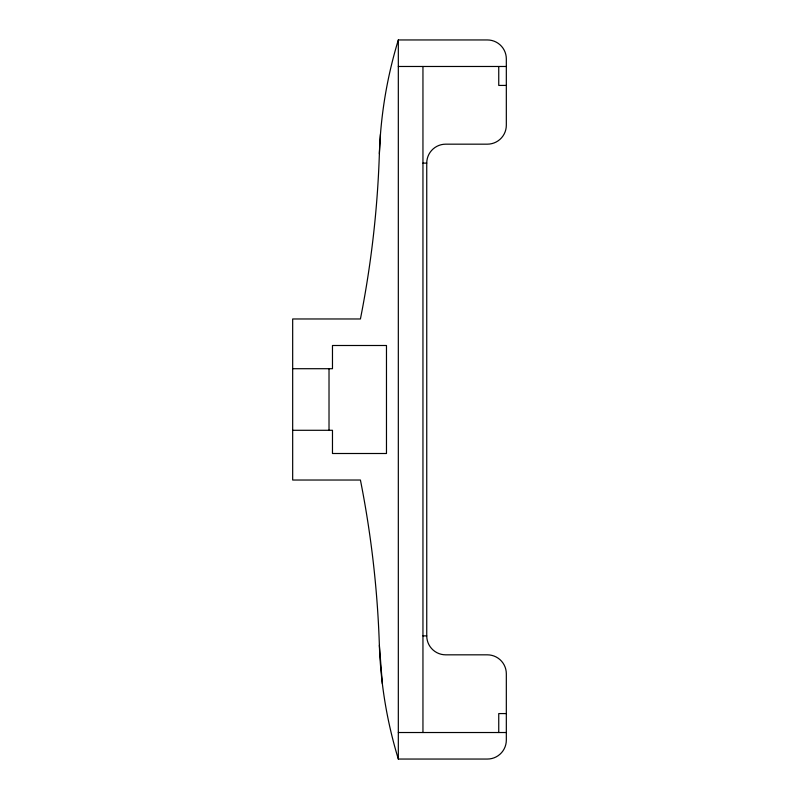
<?xml version="1.0" encoding="UTF-8"?>
<svg xmlns="http://www.w3.org/2000/svg" width="799" height="799" viewBox="0 0 799 799"><rect width="100%" height="100%" fill="white"/><g stroke="black" fill="none" stroke-linecap="round" stroke-linejoin="round"><path stroke-width="1.2" d="M379.375 153.638A440.079 440.079 0 0 1 398.321 39.95L487.38 39.95A18.946 18.946 0 0 1 506.326 58.896L506.326 125.223A18.946 18.946 0 0 1 487.38 144.17L445.692 144.17A18.946 18.946 0 0 0 426.746 163.116L426.746 635.884A18.946 18.946 0 0 0 445.692 654.83L487.38 654.83A18.946 18.946 0 0 1 506.326 673.777L506.326 740.104A18.946 18.946 0 0 1 487.38 759.05L398.321 759.05A440.079 440.079 0 0 1 379.375 645.362A1020.693 1020.693 0 0 0 360.419 480.029L292.674 480.029L292.674 318.971L360.419 318.971A1020.693 1020.693 0 0 0 379.375 153.638L380.444 134.412M398.321 66.477L506.326 66.477M506.326 85.423L498.746 85.423L498.746 66.806M422.951 163.116L426.746 163.116M292.674 368.709L332.474 368.709L332.474 345.498L386.476 345.498L386.476 453.502L332.474 453.502L332.474 430.291L292.674 430.291M422.951 635.884L426.746 635.884M506.326 713.577L498.746 713.577L498.746 732.523M398.321 732.523L506.326 732.523M382.361 683.764L379.375 645.362M422.951 66.477L422.951 732.523M398.321 39.95L398.321 759.05M329.018 368.709L329.018 430.291"/></g></svg>
